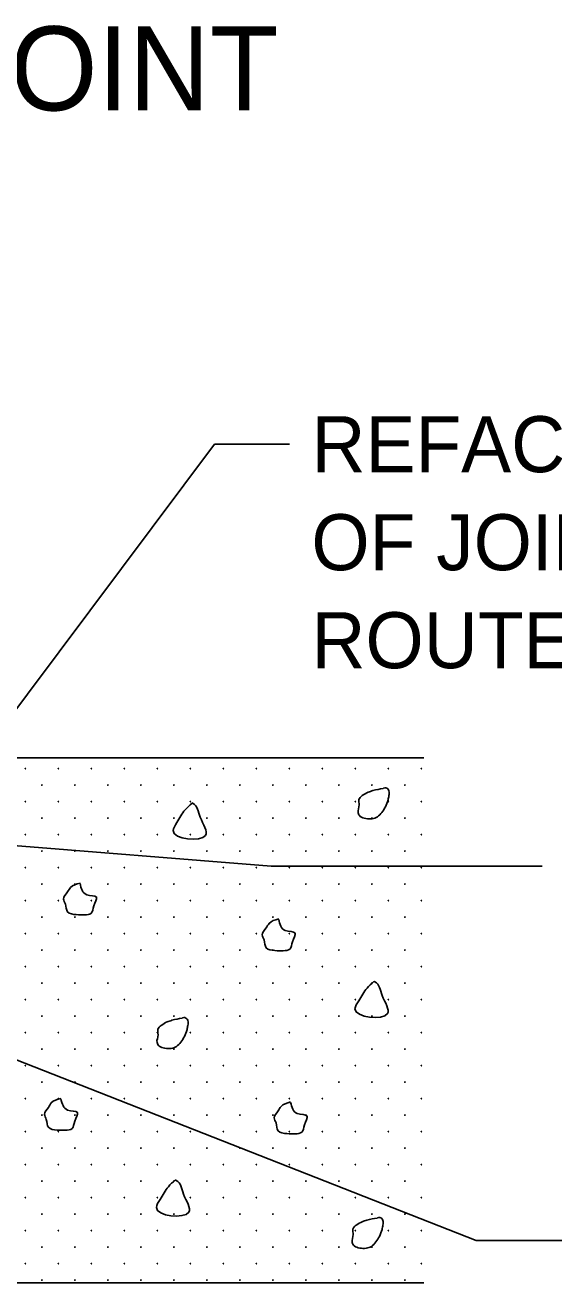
# Model space of a CAD drawing. Extents: x 99582 to 100262, y 99899 to 100604.
# Drawn here: x 99926.2 to 99953.1, y 99939.3 to 100003.3 of the extents above; entities that cross this region are included whole.
import ezdxf

# ---------------------------------------------------------------- set-up
doc = ezdxf.new("R2010")
doc.units = 0
for name, color, linetype in [('Level 11', 7, 'Continuous'), ('Level 29', 7, 'Continuous'), ('Level 55', 7, 'Continuous')]:
    doc.layers.add(name, color=color, linetype=linetype)

msp = doc.modelspace()

# ---------------------------------------------------------------- linework, layer by layer
at = {"layer": 'Level 11'}
for points in [[(99944.404, 99964.451), (99943.876, 99964.344), (99943.638, 99964.261), (99943.336, 99964.089), (99943.163, 99963.887), (99943.175, 99963.614), (99943.122, 99963.21), (99943.229, 99963.032), (99943.514, 99962.925), (99943.84, 99962.913), (99944.107, 99963.008), (99944.327, 99963.234), (99944.517, 99963.519), (99944.648, 99963.869), (99944.689, 99964.089), (99944.689, 99964.332), (99944.541, 99964.481), (99944.422, 99964.469)], [(99934.673, 99963.7), (99934.322, 99963.367), (99933.901, 99962.714), (99933.711, 99962.31), (99935.361, 99962.067), (99935.094, 99962.987), (99934.726, 99963.688), (99934.661, 99963.717)], [(99928.975, 99959.642), (99928.488, 99959.41), (99928.34, 99959.185), (99928.138, 99958.828), (99928.233, 99958.573), (99928.34, 99958.169), (99928.785, 99958.033), (99929.207, 99958.021), (99929.545, 99958.104), (99929.676, 99958.478), (99929.812, 99958.923), (99929.314, 99959.048), (99928.975, 99959.618)], [(99939.082, 99957.815), (99938.595, 99957.584), (99938.447, 99957.358), (99938.245, 99957.002), (99938.34, 99956.747), (99938.447, 99956.343), (99938.892, 99956.206), (99939.313, 99956.195), (99939.652, 99956.278), (99939.783, 99956.652), (99939.919, 99957.097), (99939.42, 99957.222), (99939.082, 99957.792)], [(99943.928, 99954.628), (99943.578, 99954.296), (99943.156, 99953.643), (99942.966, 99953.239), (99944.617, 99952.995), (99944.35, 99953.916), (99943.982, 99954.616), (99943.916, 99954.646)], [(99934.175, 99952.761), (99933.647, 99952.655), (99933.409, 99952.571), (99933.106, 99952.399), (99932.934, 99952.197), (99932.946, 99951.924), (99932.893, 99951.521), (99933, 99951.342), (99933.285, 99951.236), (99933.611, 99951.224), (99933.878, 99951.319), (99934.098, 99951.544), (99934.288, 99951.829), (99934.419, 99952.18), (99934.46, 99952.399), (99934.46, 99952.643), (99934.312, 99952.791), (99934.193, 99952.779)], [(99928, 99948.682), (99927.513, 99948.451), (99927.365, 99948.225), (99927.163, 99947.869), (99927.258, 99947.614), (99927.365, 99947.21), (99927.81, 99947.073), (99928.232, 99947.061), (99928.57, 99947.145), (99928.701, 99947.519), (99928.837, 99947.964), (99928.339, 99948.089), (99928, 99948.659)], [(99939.69, 99948.5), (99939.203, 99948.268), (99939.055, 99948.042), (99938.853, 99947.686), (99938.948, 99947.431), (99939.055, 99947.027), (99939.5, 99946.89), (99939.921, 99946.879), (99940.26, 99946.962), (99940.391, 99947.336), (99940.527, 99947.781), (99940.028, 99947.906), (99939.69, 99948.476)], [(99933.82, 99944.521), (99933.47, 99944.189), (99933.048, 99943.536), (99932.858, 99943.132), (99934.509, 99942.889), (99934.242, 99943.809), (99933.874, 99944.51), (99933.808, 99944.539)], [(99944.099, 99942.594), (99943.571, 99942.487), (99943.333, 99942.404), (99943.03, 99942.232), (99942.858, 99942.03), (99942.87, 99941.757), (99942.817, 99941.353), (99942.923, 99941.175), (99943.208, 99941.068), (99943.535, 99941.056), (99943.802, 99941.151), (99944.022, 99941.377), (99944.212, 99941.662), (99944.343, 99942.012), (99944.384, 99942.232), (99944.384, 99942.475), (99944.236, 99942.624), (99944.117, 99942.612)]]:
    msp.add_spline(points, degree=3, dxfattribs=at)
at = {"layer": 'Level 29'}
for p, q in [((99887.093, 99966.014), (99946.468, 99966.014)), ((99887.093, 99939.295), (99946.468, 99939.295))]:
    msp.add_line(p, q, dxfattribs=at)
for centre in [(99926.196, 99965.464), (99927.876, 99965.464), (99929.555, 99965.464), (99931.235, 99965.464), (99932.914, 99965.464), (99934.593, 99965.464), (99936.273, 99965.464), (99937.952, 99965.464), (99939.631, 99965.464), (99941.311, 99965.464), (99942.99, 99965.464), (99944.67, 99965.464), (99946.349, 99965.464), (99927.036, 99964.625), (99928.715, 99964.625), (99930.395, 99964.625), (99932.074, 99964.625), (99933.754, 99964.625), (99935.433, 99964.625), (99937.112, 99964.625), (99938.792, 99964.625), (99940.471, 99964.625), (99942.15, 99964.625), (99943.83, 99964.625), (99945.509, 99964.625), (99926.196, 99963.785), (99927.876, 99963.785), (99929.555, 99963.785), (99931.235, 99963.785), (99932.914, 99963.785), (99934.593, 99963.785), (99936.273, 99963.785), (99937.952, 99963.785), (99939.631, 99963.785), (99941.311, 99963.785), (99942.99, 99963.785), (99944.67, 99963.785), (99946.349, 99963.785), (99927.036, 99962.945), (99928.715, 99962.945), (99930.395, 99962.945), (99932.074, 99962.945), (99933.754, 99962.945), (99935.433, 99962.945), (99937.112, 99962.945), (99938.792, 99962.945), (99940.471, 99962.945), (99942.15, 99962.945), (99943.83, 99962.945), (99945.509, 99962.945), (99926.196, 99962.106), (99927.876, 99962.106), (99929.555, 99962.106), (99931.235, 99962.106), (99932.914, 99962.106), (99934.593, 99962.106), (99936.273, 99962.106), (99937.952, 99962.106), (99939.631, 99962.106), (99941.311, 99962.106), (99942.99, 99962.106), (99944.67, 99962.106), (99946.349, 99962.106), (99927.036, 99961.266), (99928.715, 99961.266), (99930.395, 99961.266), (99932.074, 99961.266), (99933.754, 99961.266), (99935.433, 99961.266), (99937.112, 99961.266), (99938.792, 99961.266), (99940.471, 99961.266), (99942.15, 99961.266), (99943.83, 99961.266), (99945.509, 99961.266), (99926.196, 99960.426), (99927.876, 99960.426), (99929.555, 99960.426), (99931.235, 99960.426), (99932.914, 99960.426), (99934.593, 99960.426), (99936.273, 99960.426), (99937.952, 99960.426), (99939.631, 99960.426), (99941.311, 99960.426), (99942.99, 99960.426), (99944.67, 99960.426), (99946.349, 99960.426), (99927.036, 99959.587), (99928.715, 99959.587), (99930.395, 99959.587), (99932.074, 99959.587), (99933.754, 99959.587), (99935.433, 99959.587), (99937.112, 99959.587), (99938.792, 99959.587), (99940.471, 99959.587), (99942.15, 99959.587), (99943.83, 99959.587), (99945.509, 99959.587), (99926.196, 99958.747), (99927.876, 99958.747), (99929.555, 99958.747), (99931.235, 99958.747), (99932.914, 99958.747), (99934.593, 99958.747), (99936.273, 99958.747), (99937.952, 99958.747), (99939.631, 99958.747), (99941.311, 99958.747), (99942.99, 99958.747), (99944.67, 99958.747), (99946.349, 99958.747), (99927.036, 99957.907), (99928.715, 99957.907), (99930.395, 99957.907), (99932.074, 99957.907), (99933.754, 99957.907), (99935.433, 99957.907), (99937.112, 99957.907), (99938.792, 99957.907), (99940.471, 99957.907), (99942.15, 99957.907), (99943.83, 99957.907), (99945.509, 99957.907), (99926.196, 99957.068), (99927.876, 99957.068), (99929.555, 99957.068), (99931.235, 99957.068), (99932.914, 99957.068), (99934.593, 99957.068), (99936.273, 99957.068), (99937.952, 99957.068), (99939.631, 99957.068), (99941.311, 99957.068), (99942.99, 99957.068), (99944.67, 99957.068), (99946.349, 99957.068), (99927.036, 99956.228), (99928.715, 99956.228), (99930.395, 99956.228), (99932.074, 99956.228), (99933.754, 99956.228), (99935.433, 99956.228), (99937.112, 99956.228), (99938.792, 99956.228), (99940.471, 99956.228), (99942.15, 99956.228), (99943.83, 99956.228), (99945.509, 99956.228), (99926.196, 99955.388), (99927.876, 99955.388), (99929.555, 99955.388), (99931.235, 99955.388), (99932.914, 99955.388), (99934.593, 99955.388), (99936.273, 99955.388), (99937.952, 99955.388), (99939.631, 99955.388), (99941.311, 99955.388), (99942.99, 99955.388), (99944.67, 99955.388), (99946.349, 99955.388), (99927.036, 99954.548), (99928.715, 99954.548), (99930.395, 99954.548), (99932.074, 99954.548), (99933.754, 99954.548), (99935.433, 99954.548), (99937.112, 99954.548), (99938.792, 99954.548), (99940.471, 99954.548), (99942.15, 99954.548), (99943.83, 99954.548), (99945.509, 99954.548), (99926.196, 99953.709), (99927.876, 99953.709), (99929.555, 99953.709), (99931.235, 99953.709), (99932.914, 99953.709), (99934.593, 99953.709), (99936.273, 99953.709), (99937.952, 99953.709), (99939.631, 99953.709), (99941.311, 99953.709), (99942.99, 99953.709), (99944.67, 99953.709), (99946.349, 99953.709), (99927.036, 99952.869), (99928.715, 99952.869), (99930.395, 99952.869), (99932.074, 99952.869), (99933.754, 99952.869), (99935.433, 99952.869), (99937.112, 99952.869), (99938.792, 99952.869), (99940.471, 99952.869), (99942.15, 99952.869), (99943.83, 99952.869), (99945.509, 99952.869), (99926.196, 99952.029), (99927.876, 99952.029), (99929.555, 99952.029), (99931.235, 99952.029), (99932.914, 99952.029), (99934.593, 99952.029), (99936.273, 99952.029), (99937.952, 99952.029), (99939.631, 99952.029), (99941.311, 99952.029), (99942.99, 99952.029), (99944.67, 99952.029), (99946.349, 99952.029), (99927.036, 99951.19), (99928.715, 99951.19), (99930.395, 99951.19), (99932.074, 99951.19), (99933.754, 99951.19), (99935.433, 99951.19), (99937.112, 99951.19), (99938.792, 99951.19), (99940.471, 99951.19), (99942.15, 99951.19), (99943.83, 99951.19), (99945.509, 99951.19), (99926.196, 99950.35), (99927.876, 99950.35), (99929.555, 99950.35), (99931.235, 99950.35), (99932.914, 99950.35), (99934.593, 99950.35), (99936.273, 99950.35), (99937.952, 99950.35), (99939.631, 99950.35), (99941.311, 99950.35), (99942.99, 99950.35), (99944.67, 99950.35), (99946.349, 99950.35), (99927.036, 99949.51), (99928.715, 99949.51), (99930.395, 99949.51), (99932.074, 99949.51), (99933.754, 99949.51), (99935.433, 99949.51), (99937.112, 99949.51), (99938.792, 99949.51), (99940.471, 99949.51), (99942.15, 99949.51), (99943.83, 99949.51), (99945.509, 99949.51), (99926.196, 99948.671), (99927.876, 99948.671), (99929.555, 99948.671), (99931.235, 99948.671), (99932.914, 99948.671), (99934.593, 99948.671), (99936.273, 99948.671), (99937.952, 99948.671), (99939.631, 99948.671), (99941.311, 99948.671), (99942.99, 99948.671), (99944.67, 99948.671), (99946.349, 99948.671), (99927.036, 99947.831), (99928.715, 99947.831), (99930.395, 99947.831), (99932.074, 99947.831), (99933.754, 99947.831), (99935.433, 99947.831), (99937.112, 99947.831), (99938.792, 99947.831), (99940.471, 99947.831), (99942.15, 99947.831), (99943.83, 99947.831), (99945.509, 99947.831), (99926.196, 99946.991), (99927.876, 99946.991), (99929.555, 99946.991), (99931.235, 99946.991), (99932.914, 99946.991), (99934.593, 99946.991), (99936.273, 99946.991), (99937.952, 99946.991), (99939.631, 99946.991), (99941.311, 99946.991), (99942.99, 99946.991), (99944.67, 99946.991), (99946.349, 99946.991), (99927.036, 99946.152), (99928.715, 99946.152), (99930.395, 99946.152), (99932.074, 99946.152), (99933.754, 99946.152), (99935.433, 99946.152), (99937.112, 99946.152), (99938.792, 99946.152), (99940.471, 99946.152), (99942.15, 99946.152), (99943.83, 99946.152), (99945.509, 99946.152), (99926.196, 99945.312), (99927.876, 99945.312), (99929.555, 99945.312), (99931.235, 99945.312), (99932.914, 99945.312), (99934.593, 99945.312), (99936.273, 99945.312), (99937.952, 99945.312), (99939.631, 99945.312), (99941.311, 99945.312), (99942.99, 99945.312), (99944.67, 99945.312), (99946.349, 99945.312), (99927.036, 99944.472), (99928.715, 99944.472), (99930.395, 99944.472), (99932.074, 99944.472), (99933.754, 99944.472), (99935.433, 99944.472), (99937.112, 99944.472), (99938.792, 99944.472), (99940.471, 99944.472), (99942.15, 99944.472), (99943.83, 99944.472), (99945.509, 99944.472), (99926.196, 99943.633), (99927.876, 99943.633), (99929.555, 99943.633), (99931.235, 99943.633), (99932.914, 99943.633), (99934.593, 99943.633), (99936.273, 99943.633), (99937.952, 99943.633), (99939.631, 99943.633), (99941.311, 99943.633), (99942.99, 99943.633), (99944.67, 99943.633), (99946.349, 99943.633), (99927.036, 99942.793), (99928.715, 99942.793), (99930.395, 99942.793), (99932.074, 99942.793), (99933.754, 99942.793), (99935.433, 99942.793), (99937.112, 99942.793), (99938.792, 99942.793), (99940.471, 99942.793), (99942.15, 99942.793), (99943.83, 99942.793), (99945.509, 99942.793), (99926.196, 99941.953), (99927.876, 99941.953), (99929.555, 99941.953), (99931.235, 99941.953), (99932.914, 99941.953), (99934.593, 99941.953), (99936.273, 99941.953), (99937.952, 99941.953), (99939.631, 99941.953), (99941.311, 99941.953), (99942.99, 99941.953), (99944.67, 99941.953), (99946.349, 99941.953), (99927.036, 99941.113), (99928.715, 99941.113), (99930.395, 99941.113), (99932.074, 99941.113), (99933.754, 99941.113), (99935.433, 99941.113), (99937.112, 99941.113), (99938.792, 99941.113), (99940.471, 99941.113), (99942.15, 99941.113), (99943.83, 99941.113), (99945.509, 99941.113), (99926.196, 99940.274), (99927.876, 99940.274), (99929.555, 99940.274), (99931.235, 99940.274), (99932.914, 99940.274), (99934.593, 99940.274), (99936.273, 99940.274), (99937.952, 99940.274), (99939.631, 99940.274), (99941.311, 99940.274), (99942.99, 99940.274), (99944.67, 99940.274), (99946.349, 99940.274), (99927.036, 99939.434), (99928.715, 99939.434), (99930.395, 99939.434), (99932.074, 99939.434), (99933.754, 99939.434), (99935.433, 99939.434), (99937.112, 99939.434), (99938.792, 99939.434), (99940.471, 99939.434), (99942.15, 99939.434), (99943.83, 99939.434), (99945.509, 99939.434)]:
    msp.add_circle(centre, 0.0119, dxfattribs=at)
at = {"layer": 'Level 55'}
for p, q in [((99922.718, 99964.475), (99935.819, 99981.972)), ((99939.627, 99981.972), (99935.819, 99981.972)), ((99922.718, 99961.786), (99938.697, 99960.496)), ((99938.697, 99960.496), (99952.488, 99960.496)), ((99921.978, 99952.121), (99949.135, 99941.446)), ((99949.135, 99941.446), (99956.266, 99941.446))]:
    msp.add_line(p, q, dxfattribs=at)

# ---------------------------------------------------------------- texts
for s, height, p in [('EXPANSION JOINT', 4.275, (99887.617, 99998.958)), ('REFACE WALLS', 2.85, (99940.747, 99980.547)), ('OF JOINT WITH', 2.85, (99940.747, 99975.559)), ('ROUTER', 2.85, (99940.747, 99970.572))]:
    msp.add_text(s, height=height, dxfattribs=at).set_placement(p)

doc.saveas('drawing.dxf')
